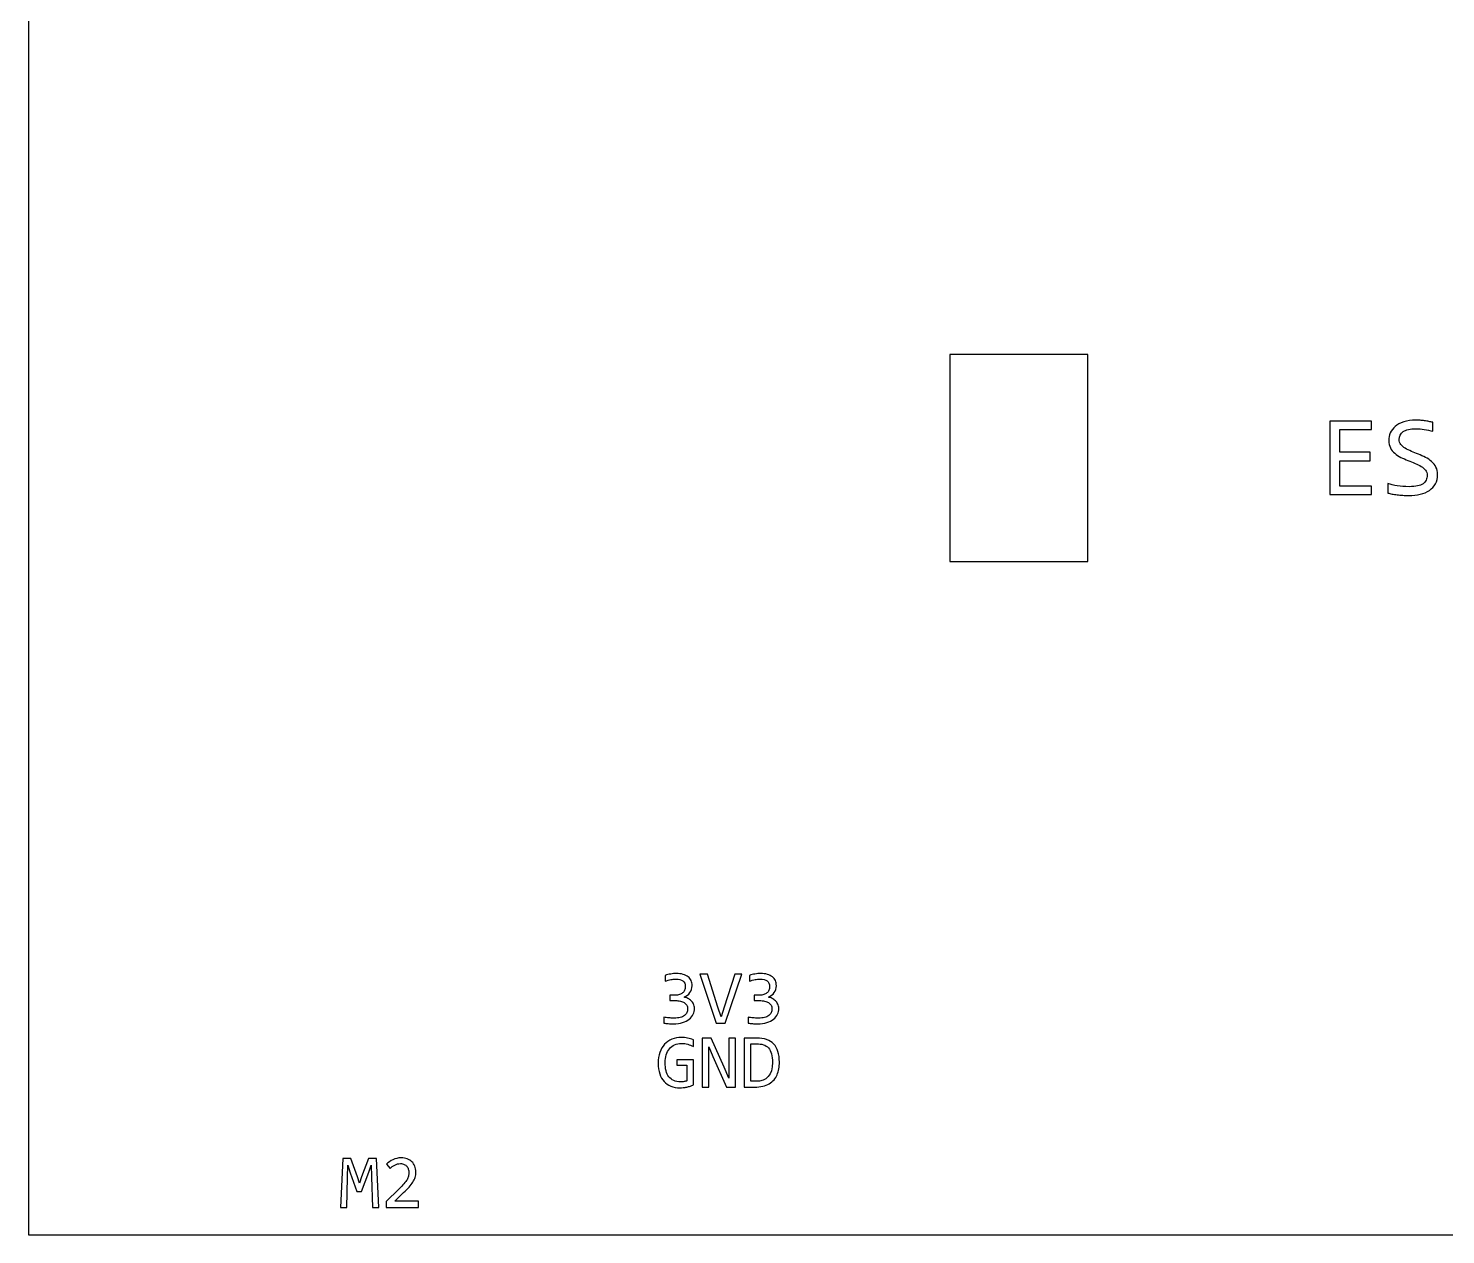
# Model space of a CAD drawing. Extents: x -3.55 to 1.83, y -0.93 to 2.57.
# Drawn here: x -2.931 to -0.876, y -0.925 to 0.823 of the extents above; entities that cross this region are included whole.
import ezdxf

# ---------------------------------------------------------------- set-up
doc = ezdxf.new("R2010")
doc.units = 0
doc.header["$MEASUREMENT"] = 0
doc.layers.add('LAYER_1', color=7, linetype='CONTINUOUS')

msp = doc.modelspace()

# ---------------------------------------------------------------- linework, layer by layer
at = {"layer": 'LAYER_1'}
for points in [[(-2.9308, -0.9252), (1.833, -0.9252), (1.833, 2.5716), (-2.9308, 2.5716), (-2.9308, -0.9252)], [(-1.5948, 0.0507), (-1.3948, 0.0507), (-1.3948, 0.3507), (-1.5948, 0.3507), (-1.5948, 0.0507)]]:
    msp.add_lwpolyline(points, close=True, dxfattribs=at)
for points, knots in [([(-0.9835, 0.1475), (-0.9835, 0.1475), (-1.044, 0.1475), (-1.044, 0.1475), (-1.044, 0.1475), (-1.044, 0.2539), (-1.044, 0.2539), (-1.044, 0.2539), (-0.9835, 0.2539), (-0.9835, 0.2539), (-0.9835, 0.2539), (-0.9835, 0.2417), (-0.9835, 0.2417), (-0.9835, 0.2417), (-1.0295, 0.2417), (-1.0295, 0.2417), (-1.0295, 0.2417), (-1.0295, 0.2087), (-1.0295, 0.2087), (-1.0295, 0.2087), (-0.9853, 0.2087), (-0.9853, 0.2087), (-0.9853, 0.2087), (-0.9853, 0.1965), (-0.9853, 0.1965), (-0.9853, 0.1965), (-1.0295, 0.1965), (-1.0295, 0.1965), (-1.0295, 0.1965), (-1.0295, 0.1599), (-1.0295, 0.1599), (-1.0295, 0.1599), (-0.9835, 0.1599), (-0.9835, 0.1599), (-0.9835, 0.1599), (-0.9835, 0.1475), (-0.9835, 0.1475)], [0, 0, 0, 0, 0.083333, 0.083333, 0.083333, 0.166667, 0.166667, 0.166667, 0.25, 0.25, 0.25, 0.333333, 0.333333, 0.333333, 0.416667, 0.416667, 0.416667, 0.5, 0.5, 0.5, 0.583333, 0.583333, 0.583333, 0.666667, 0.666667, 0.666667, 0.75, 0.75, 0.75, 0.833333, 0.833333, 0.833333, 0.916667, 0.916667, 0.916667, 1, 1, 1, 1]), ([(-0.8875, 0.1763), (-0.8875, 0.1713), (-0.8886, 0.1668), (-0.8906, 0.1631), (-0.8927, 0.1593), (-0.8956, 0.1561), (-0.8993, 0.1536), (-0.903, 0.151), (-0.9074, 0.1491), (-0.9126, 0.1479), (-0.9178, 0.1466), (-0.9235, 0.146), (-0.9297, 0.146), (-0.9326, 0.146), (-0.9354, 0.1461), (-0.9381, 0.1464), (-0.941, 0.1466), (-0.9436, 0.1468), (-0.9462, 0.1472), (-0.9488, 0.1475), (-0.9512, 0.1479), (-0.9535, 0.1483), (-0.9558, 0.1488), (-0.9579, 0.1492), (-0.9597, 0.1497), (-0.9597, 0.1497), (-0.9597, 0.1637), (-0.9597, 0.1637), (-0.9556, 0.1622), (-0.9511, 0.161), (-0.946, 0.1601), (-0.9409, 0.1593), (-0.9351, 0.1589), (-0.9287, 0.1589), (-0.924, 0.1589), (-0.92, 0.1592), (-0.9168, 0.16), (-0.9135, 0.1607), (-0.9108, 0.1618), (-0.9087, 0.1632), (-0.9066, 0.1646), (-0.9051, 0.1664), (-0.9041, 0.1685), (-0.9032, 0.1705), (-0.9027, 0.1729), (-0.9027, 0.1755), (-0.9027, 0.1784), (-0.9035, 0.1808), (-0.9051, 0.1829), (-0.9067, 0.1849), (-0.9088, 0.1867), (-0.9114, 0.1883), (-0.914, 0.1899), (-0.917, 0.1914), (-0.9203, 0.1927), (-0.9236, 0.1941), (-0.9271, 0.1954), (-0.9305, 0.1968), (-0.934, 0.1983), (-0.9374, 0.1998), (-0.9408, 0.2014), (-0.9441, 0.2031), (-0.9471, 0.205), (-0.9496, 0.2073), (-0.9523, 0.2096), (-0.9544, 0.2122), (-0.956, 0.2152), (-0.9576, 0.2183), (-0.9584, 0.2219), (-0.9584, 0.2261), (-0.9584, 0.2297), (-0.9576, 0.2333), (-0.9561, 0.2368), (-0.9546, 0.2403), (-0.9522, 0.2435), (-0.949, 0.2462), (-0.9458, 0.249), (-0.9417, 0.2512), (-0.9367, 0.2528), (-0.9316, 0.2545), (-0.9257, 0.2554), (-0.9187, 0.2554), (-0.9169, 0.2554), (-0.915, 0.2553), (-0.9129, 0.2551), (-0.9108, 0.255), (-0.9087, 0.2547), (-0.9065, 0.2544), (-0.9044, 0.2541), (-0.9023, 0.2538), (-0.9002, 0.2534), (-0.8981, 0.253), (-0.8961, 0.2526), (-0.8944, 0.2522), (-0.8944, 0.2522), (-0.8944, 0.2392), (-0.8944, 0.2392), (-0.8985, 0.2404), (-0.9027, 0.2413), (-0.9069, 0.2419), (-0.9111, 0.2426), (-0.9151, 0.2429), (-0.919, 0.2429), (-0.9273, 0.2429), (-0.9334, 0.2415), (-0.9373, 0.2387), (-0.9413, 0.2359), (-0.9432, 0.2322), (-0.9432, 0.2275), (-0.9432, 0.2246), (-0.9424, 0.2222), (-0.9408, 0.2201), (-0.9392, 0.2181), (-0.9371, 0.2162), (-0.9345, 0.2146), (-0.9319, 0.213), (-0.9289, 0.2115), (-0.9256, 0.2101), (-0.9223, 0.2088), (-0.9188, 0.2075), (-0.9154, 0.206), (-0.9119, 0.2046), (-0.9085, 0.2031), (-0.9051, 0.2014), (-0.9018, 0.1997), (-0.8988, 0.1977), (-0.8962, 0.1954), (-0.8936, 0.1931), (-0.8915, 0.1904), (-0.8899, 0.1873), (-0.8883, 0.1842), (-0.8875, 0.1806), (-0.8875, 0.1763)], [0, 0, 0, 0, 0.022727, 0.022727, 0.022727, 0.045455, 0.045455, 0.045455, 0.068182, 0.068182, 0.068182, 0.090909, 0.090909, 0.090909, 0.113636, 0.113636, 0.113636, 0.136364, 0.136364, 0.136364, 0.159091, 0.159091, 0.159091, 0.181818, 0.181818, 0.181818, 0.204545, 0.204545, 0.204545, 0.227273, 0.227273, 0.227273, 0.25, 0.25, 0.25, 0.272727, 0.272727, 0.272727, 0.295455, 0.295455, 0.295455, 0.318182, 0.318182, 0.318182, 0.340909, 0.340909, 0.340909, 0.363636, 0.363636, 0.363636, 0.386364, 0.386364, 0.386364, 0.409091, 0.409091, 0.409091, 0.431818, 0.431818, 0.431818, 0.454545, 0.454545, 0.454545, 0.477273, 0.477273, 0.477273, 0.5, 0.5, 0.5, 0.522727, 0.522727, 0.522727, 0.545455, 0.545455, 0.545455, 0.568182, 0.568182, 0.568182, 0.590909, 0.590909, 0.590909, 0.613636, 0.613636, 0.613636, 0.636364, 0.636364, 0.636364, 0.659091, 0.659091, 0.659091, 0.681818, 0.681818, 0.681818, 0.704545, 0.704545, 0.704545, 0.727273, 0.727273, 0.727273, 0.75, 0.75, 0.75, 0.772727, 0.772727, 0.772727, 0.795455, 0.795455, 0.795455, 0.818182, 0.818182, 0.818182, 0.840909, 0.840909, 0.840909, 0.863636, 0.863636, 0.863636, 0.886364, 0.886364, 0.886364, 0.909091, 0.909091, 0.909091, 0.931818, 0.931818, 0.931818, 0.954545, 0.954545, 0.954545, 0.977273, 0.977273, 0.977273, 1, 1, 1, 1]), ([(-1.965, -0.597), (-1.965, -0.6001), (-1.9656, -0.6031), (-1.9669, -0.6058), (-1.9682, -0.6085), (-1.9701, -0.6109), (-1.9726, -0.613), (-1.9751, -0.615), (-1.9783, -0.6166), (-1.9822, -0.6178), (-1.986, -0.619), (-1.9904, -0.6196), (-1.9956, -0.6196), (-1.9984, -0.6196), (-2.0009, -0.6195), (-2.0032, -0.6193), (-2.0054, -0.6191), (-2.0075, -0.6189), (-2.0094, -0.6186), (-2.0094, -0.6186), (-2.0094, -0.6101), (-2.0094, -0.6101), (-2.0072, -0.6105), (-2.0048, -0.6108), (-2.0023, -0.611), (-1.9999, -0.6112), (-1.9973, -0.6114), (-1.9947, -0.6114), (-1.9912, -0.6114), (-1.9881, -0.611), (-1.9856, -0.6104), (-1.9831, -0.6098), (-1.981, -0.6089), (-1.9794, -0.6077), (-1.9779, -0.6065), (-1.9767, -0.605), (-1.976, -0.6033), (-1.9753, -0.6016), (-1.9749, -0.5997), (-1.9749, -0.5976), (-1.9749, -0.5956), (-1.9753, -0.5939), (-1.9762, -0.5925), (-1.9771, -0.591), (-1.9783, -0.5898), (-1.9799, -0.5888), (-1.9814, -0.5879), (-1.9833, -0.5871), (-1.9855, -0.5866), (-1.9877, -0.5861), (-1.9901, -0.5859), (-1.9927, -0.5859), (-1.9927, -0.5859), (-2.0008, -0.5859), (-2.0008, -0.5859), (-2.0008, -0.5859), (-2.0008, -0.5781), (-2.0008, -0.5781), (-2.0008, -0.5781), (-1.9926, -0.5781), (-1.9926, -0.5781), (-1.9904, -0.5781), (-1.9885, -0.5779), (-1.9867, -0.5773), (-1.985, -0.5767), (-1.9835, -0.5759), (-1.9822, -0.5749), (-1.981, -0.5738), (-1.98, -0.5725), (-1.9793, -0.571), (-1.9787, -0.5695), (-1.9783, -0.5677), (-1.9783, -0.5658), (-1.9783, -0.562), (-1.9795, -0.5592), (-1.9818, -0.5575), (-1.9841, -0.5558), (-1.9875, -0.5549), (-1.992, -0.5549), (-1.9944, -0.5549), (-1.9969, -0.5551), (-1.9994, -0.5556), (-2.0019, -0.5561), (-2.0047, -0.5568), (-2.0076, -0.5577), (-2.0076, -0.5577), (-2.0076, -0.5495), (-2.0076, -0.5495), (-2.0063, -0.549), (-2.005, -0.5486), (-2.0036, -0.5483), (-2.0022, -0.5479), (-2.0008, -0.5476), (-1.9994, -0.5474), (-1.9981, -0.5472), (-1.9967, -0.547), (-1.9953, -0.5469), (-1.9939, -0.5467), (-1.9926, -0.5467), (-1.9913, -0.5467), (-1.9876, -0.5467), (-1.9843, -0.5471), (-1.9814, -0.5479), (-1.9786, -0.5487), (-1.9762, -0.5499), (-1.9742, -0.5514), (-1.9723, -0.5529), (-1.9709, -0.5548), (-1.9699, -0.5569), (-1.9689, -0.5591), (-1.9684, -0.5615), (-1.9684, -0.5643), (-1.9684, -0.5683), (-1.9695, -0.5717), (-1.9716, -0.5744), (-1.9737, -0.5772), (-1.9765, -0.5794), (-1.9801, -0.581), (-1.9783, -0.5813), (-1.9764, -0.5819), (-1.9747, -0.5827), (-1.9729, -0.5836), (-1.9712, -0.5847), (-1.9698, -0.5861), (-1.9684, -0.5874), (-1.9672, -0.5891), (-1.9663, -0.5909), (-1.9654, -0.5927), (-1.965, -0.5948), (-1.965, -0.597)], [0, 0, 0, 0, 0.023256, 0.023256, 0.023256, 0.046512, 0.046512, 0.046512, 0.069767, 0.069767, 0.069767, 0.093023, 0.093023, 0.093023, 0.116279, 0.116279, 0.116279, 0.139535, 0.139535, 0.139535, 0.162791, 0.162791, 0.162791, 0.186047, 0.186047, 0.186047, 0.209302, 0.209302, 0.209302, 0.232558, 0.232558, 0.232558, 0.255814, 0.255814, 0.255814, 0.27907, 0.27907, 0.27907, 0.302326, 0.302326, 0.302326, 0.325581, 0.325581, 0.325581, 0.348837, 0.348837, 0.348837, 0.372093, 0.372093, 0.372093, 0.395349, 0.395349, 0.395349, 0.418605, 0.418605, 0.418605, 0.44186, 0.44186, 0.44186, 0.465116, 0.465116, 0.465116, 0.488372, 0.488372, 0.488372, 0.511628, 0.511628, 0.511628, 0.534884, 0.534884, 0.534884, 0.55814, 0.55814, 0.55814, 0.581395, 0.581395, 0.581395, 0.604651, 0.604651, 0.604651, 0.627907, 0.627907, 0.627907, 0.651163, 0.651163, 0.651163, 0.674419, 0.674419, 0.674419, 0.697674, 0.697674, 0.697674, 0.72093, 0.72093, 0.72093, 0.744186, 0.744186, 0.744186, 0.767442, 0.767442, 0.767442, 0.790698, 0.790698, 0.790698, 0.813953, 0.813953, 0.813953, 0.837209, 0.837209, 0.837209, 0.860465, 0.860465, 0.860465, 0.883721, 0.883721, 0.883721, 0.906977, 0.906977, 0.906977, 0.930233, 0.930233, 0.930233, 0.953488, 0.953488, 0.953488, 0.976744, 0.976744, 0.976744, 1, 1, 1, 1]), ([(-1.8964, -0.5477), (-1.8964, -0.5477), (-1.9205, -0.6186), (-1.9205, -0.6186), (-1.9205, -0.6186), (-1.9335, -0.6186), (-1.9335, -0.6186), (-1.9335, -0.6186), (-1.9571, -0.5477), (-1.9571, -0.5477), (-1.9571, -0.5477), (-1.9462, -0.5477), (-1.9462, -0.5477), (-1.9462, -0.5477), (-1.9309, -0.5955), (-1.9309, -0.5955), (-1.9309, -0.5955), (-1.9265, -0.6095), (-1.9265, -0.6095), (-1.9265, -0.6095), (-1.9221, -0.5955), (-1.9221, -0.5955), (-1.9221, -0.5955), (-1.9067, -0.5477), (-1.9067, -0.5477), (-1.9067, -0.5477), (-1.8964, -0.5477), (-1.8964, -0.5477)], [0, 0, 0, 0, 0.111111, 0.111111, 0.111111, 0.222222, 0.222222, 0.222222, 0.333333, 0.333333, 0.333333, 0.444444, 0.444444, 0.444444, 0.555556, 0.555556, 0.555556, 0.666667, 0.666667, 0.666667, 0.777778, 0.777778, 0.777778, 0.888889, 0.888889, 0.888889, 1, 1, 1, 1]), ([(-1.8428, -0.597), (-1.8428, -0.6001), (-1.8435, -0.6031), (-1.8447, -0.6058), (-1.846, -0.6085), (-1.8479, -0.6109), (-1.8504, -0.613), (-1.853, -0.615), (-1.8561, -0.6166), (-1.86, -0.6178), (-1.8638, -0.619), (-1.8683, -0.6196), (-1.8734, -0.6196), (-1.8762, -0.6196), (-1.8787, -0.6195), (-1.881, -0.6193), (-1.8832, -0.6191), (-1.8853, -0.6189), (-1.8873, -0.6186), (-1.8873, -0.6186), (-1.8873, -0.6101), (-1.8873, -0.6101), (-1.885, -0.6105), (-1.8827, -0.6108), (-1.8802, -0.611), (-1.8777, -0.6112), (-1.8751, -0.6114), (-1.8725, -0.6114), (-1.869, -0.6114), (-1.8659, -0.611), (-1.8634, -0.6104), (-1.8609, -0.6098), (-1.8589, -0.6089), (-1.8573, -0.6077), (-1.8557, -0.6065), (-1.8545, -0.605), (-1.8538, -0.6033), (-1.8531, -0.6016), (-1.8527, -0.5997), (-1.8527, -0.5976), (-1.8527, -0.5956), (-1.8531, -0.5939), (-1.854, -0.5925), (-1.8549, -0.591), (-1.8561, -0.5898), (-1.8577, -0.5888), (-1.8593, -0.5879), (-1.8611, -0.5871), (-1.8633, -0.5866), (-1.8655, -0.5861), (-1.8679, -0.5859), (-1.8705, -0.5859), (-1.8705, -0.5859), (-1.8786, -0.5859), (-1.8786, -0.5859), (-1.8786, -0.5859), (-1.8786, -0.5781), (-1.8786, -0.5781), (-1.8786, -0.5781), (-1.8704, -0.5781), (-1.8704, -0.5781), (-1.8683, -0.5781), (-1.8663, -0.5779), (-1.8645, -0.5773), (-1.8628, -0.5767), (-1.8613, -0.5759), (-1.86, -0.5749), (-1.8588, -0.5738), (-1.8578, -0.5725), (-1.8572, -0.571), (-1.8565, -0.5695), (-1.8562, -0.5677), (-1.8562, -0.5658), (-1.8562, -0.562), (-1.8573, -0.5592), (-1.8596, -0.5575), (-1.862, -0.5558), (-1.8654, -0.5549), (-1.8698, -0.5549), (-1.8722, -0.5549), (-1.8747, -0.5551), (-1.8772, -0.5556), (-1.8798, -0.5561), (-1.8825, -0.5568), (-1.8854, -0.5577), (-1.8854, -0.5577), (-1.8854, -0.5495), (-1.8854, -0.5495), (-1.8842, -0.549), (-1.8828, -0.5486), (-1.8815, -0.5483), (-1.88, -0.5479), (-1.8787, -0.5476), (-1.8773, -0.5474), (-1.8759, -0.5472), (-1.8745, -0.547), (-1.8731, -0.5469), (-1.8718, -0.5467), (-1.8704, -0.5467), (-1.8692, -0.5467), (-1.8654, -0.5467), (-1.8621, -0.5471), (-1.8592, -0.5479), (-1.8564, -0.5487), (-1.854, -0.5499), (-1.8521, -0.5514), (-1.8502, -0.5529), (-1.8487, -0.5548), (-1.8477, -0.5569), (-1.8468, -0.5591), (-1.8463, -0.5615), (-1.8463, -0.5643), (-1.8463, -0.5683), (-1.8473, -0.5717), (-1.8494, -0.5744), (-1.8515, -0.5772), (-1.8543, -0.5794), (-1.8579, -0.581), (-1.8561, -0.5813), (-1.8543, -0.5819), (-1.8525, -0.5827), (-1.8507, -0.5836), (-1.8491, -0.5847), (-1.8476, -0.5861), (-1.8462, -0.5874), (-1.845, -0.5891), (-1.8442, -0.5909), (-1.8433, -0.5927), (-1.8428, -0.5948), (-1.8428, -0.597)], [0, 0, 0, 0, 0.023256, 0.023256, 0.023256, 0.046512, 0.046512, 0.046512, 0.069767, 0.069767, 0.069767, 0.093023, 0.093023, 0.093023, 0.116279, 0.116279, 0.116279, 0.139535, 0.139535, 0.139535, 0.162791, 0.162791, 0.162791, 0.186047, 0.186047, 0.186047, 0.209302, 0.209302, 0.209302, 0.232558, 0.232558, 0.232558, 0.255814, 0.255814, 0.255814, 0.27907, 0.27907, 0.27907, 0.302326, 0.302326, 0.302326, 0.325581, 0.325581, 0.325581, 0.348837, 0.348837, 0.348837, 0.372093, 0.372093, 0.372093, 0.395349, 0.395349, 0.395349, 0.418605, 0.418605, 0.418605, 0.44186, 0.44186, 0.44186, 0.465116, 0.465116, 0.465116, 0.488372, 0.488372, 0.488372, 0.511628, 0.511628, 0.511628, 0.534884, 0.534884, 0.534884, 0.55814, 0.55814, 0.55814, 0.581395, 0.581395, 0.581395, 0.604651, 0.604651, 0.604651, 0.627907, 0.627907, 0.627907, 0.651163, 0.651163, 0.651163, 0.674419, 0.674419, 0.674419, 0.697674, 0.697674, 0.697674, 0.72093, 0.72093, 0.72093, 0.744186, 0.744186, 0.744186, 0.767442, 0.767442, 0.767442, 0.790698, 0.790698, 0.790698, 0.813953, 0.813953, 0.813953, 0.837209, 0.837209, 0.837209, 0.860465, 0.860465, 0.860465, 0.883721, 0.883721, 0.883721, 0.906977, 0.906977, 0.906977, 0.930233, 0.930233, 0.930233, 0.953488, 0.953488, 0.953488, 0.976744, 0.976744, 0.976744, 1, 1, 1, 1]), ([(-1.9666, -0.6525), (-1.9693, -0.6511), (-1.972, -0.65), (-1.9748, -0.6492), (-1.9776, -0.6484), (-1.9806, -0.6481), (-1.9839, -0.6481), (-1.9876, -0.6481), (-1.991, -0.6487), (-1.9939, -0.6501), (-1.9969, -0.6514), (-1.9993, -0.6533), (-2.0013, -0.6557), (-2.0033, -0.6582), (-2.0049, -0.6611), (-2.0059, -0.6646), (-2.007, -0.668), (-2.0075, -0.6718), (-2.0075, -0.6759), (-2.0075, -0.6803), (-2.0071, -0.6842), (-2.0062, -0.6876), (-2.0054, -0.691), (-2.004, -0.694), (-2.0022, -0.6964), (-2.0003, -0.6987), (-1.998, -0.7006), (-1.9951, -0.7018), (-1.9922, -0.7031), (-1.9888, -0.7037), (-1.9848, -0.7037), (-1.9841, -0.7037), (-1.9833, -0.7037), (-1.9825, -0.7036), (-1.9817, -0.7035), (-1.9809, -0.7034), (-1.9801, -0.7033), (-1.9794, -0.7032), (-1.9786, -0.703), (-1.9779, -0.7029), (-1.9771, -0.7027), (-1.9764, -0.7025), (-1.9759, -0.7023), (-1.9759, -0.7023), (-1.9759, -0.6797), (-1.9759, -0.6797), (-1.9759, -0.6797), (-1.9904, -0.6797), (-1.9904, -0.6797), (-1.9904, -0.6797), (-1.9904, -0.6717), (-1.9904, -0.6717), (-1.9904, -0.6717), (-1.9663, -0.6717), (-1.9663, -0.6717), (-1.9663, -0.6717), (-1.9663, -0.708), (-1.9663, -0.708), (-1.9678, -0.7087), (-1.9694, -0.7093), (-1.971, -0.7098), (-1.9726, -0.7104), (-1.9743, -0.7108), (-1.9761, -0.7112), (-1.9778, -0.7116), (-1.9795, -0.7118), (-1.9812, -0.712), (-1.9829, -0.7122), (-1.9845, -0.7123), (-1.9861, -0.7123), (-1.991, -0.7123), (-1.9953, -0.7115), (-1.9992, -0.71), (-2.0031, -0.7085), (-2.0064, -0.7062), (-2.0091, -0.7032), (-2.0119, -0.7003), (-2.014, -0.6965), (-2.0154, -0.6921), (-2.0169, -0.6876), (-2.0176, -0.6825), (-2.0176, -0.6766), (-2.0176, -0.6708), (-2.0168, -0.6656), (-2.0152, -0.661), (-2.0136, -0.6564), (-2.0113, -0.6524), (-2.0083, -0.6492), (-2.0054, -0.646), (-2.0019, -0.6436), (-1.9977, -0.6419), (-1.9936, -0.6402), (-1.989, -0.6394), (-1.984, -0.6394), (-1.9808, -0.6394), (-1.9778, -0.6397), (-1.9749, -0.6402), (-1.972, -0.6408), (-1.9693, -0.6417), (-1.9666, -0.6429), (-1.9666, -0.6429), (-1.9666, -0.6525), (-1.9666, -0.6525)], [0, 0, 0, 0, 0.029412, 0.029412, 0.029412, 0.058824, 0.058824, 0.058824, 0.088235, 0.088235, 0.088235, 0.117647, 0.117647, 0.117647, 0.147059, 0.147059, 0.147059, 0.176471, 0.176471, 0.176471, 0.205882, 0.205882, 0.205882, 0.235294, 0.235294, 0.235294, 0.264706, 0.264706, 0.264706, 0.294118, 0.294118, 0.294118, 0.323529, 0.323529, 0.323529, 0.352941, 0.352941, 0.352941, 0.382353, 0.382353, 0.382353, 0.411765, 0.411765, 0.411765, 0.441176, 0.441176, 0.441176, 0.470588, 0.470588, 0.470588, 0.5, 0.5, 0.5, 0.529412, 0.529412, 0.529412, 0.558824, 0.558824, 0.558824, 0.588235, 0.588235, 0.588235, 0.617647, 0.617647, 0.617647, 0.647059, 0.647059, 0.647059, 0.676471, 0.676471, 0.676471, 0.705882, 0.705882, 0.705882, 0.735294, 0.735294, 0.735294, 0.764706, 0.764706, 0.764706, 0.794118, 0.794118, 0.794118, 0.823529, 0.823529, 0.823529, 0.852941, 0.852941, 0.852941, 0.882353, 0.882353, 0.882353, 0.911765, 0.911765, 0.911765, 0.941176, 0.941176, 0.941176, 0.970588, 0.970588, 0.970588, 1, 1, 1, 1]), ([(-1.9054, -0.7113), (-1.9054, -0.7113), (-1.9185, -0.7113), (-1.9185, -0.7113), (-1.9185, -0.7113), (-1.9383, -0.6671), (-1.9383, -0.6671), (-1.9383, -0.6671), (-1.944, -0.6528), (-1.944, -0.6528), (-1.944, -0.6528), (-1.944, -0.6886), (-1.944, -0.6886), (-1.944, -0.6886), (-1.944, -0.7113), (-1.944, -0.7113), (-1.944, -0.7113), (-1.9537, -0.7113), (-1.9537, -0.7113), (-1.9537, -0.7113), (-1.9537, -0.6404), (-1.9537, -0.6404), (-1.9537, -0.6404), (-1.9407, -0.6404), (-1.9407, -0.6404), (-1.9407, -0.6404), (-1.9219, -0.6823), (-1.9219, -0.6823), (-1.9219, -0.6823), (-1.9151, -0.6985), (-1.9151, -0.6985), (-1.9151, -0.6985), (-1.9151, -0.6605), (-1.9151, -0.6605), (-1.9151, -0.6605), (-1.9151, -0.6404), (-1.9151, -0.6404), (-1.9151, -0.6404), (-1.9054, -0.6404), (-1.9054, -0.6404), (-1.9054, -0.6404), (-1.9054, -0.7113), (-1.9054, -0.7113)], [0, 0, 0, 0, 0.071429, 0.071429, 0.071429, 0.142857, 0.142857, 0.142857, 0.214286, 0.214286, 0.214286, 0.285714, 0.285714, 0.285714, 0.357143, 0.357143, 0.357143, 0.428571, 0.428571, 0.428571, 0.5, 0.5, 0.5, 0.571429, 0.571429, 0.571429, 0.642857, 0.642857, 0.642857, 0.714286, 0.714286, 0.714286, 0.785714, 0.785714, 0.785714, 0.857143, 0.857143, 0.857143, 0.928571, 0.928571, 0.928571, 1, 1, 1, 1]), ([(-1.8419, -0.6751), (-1.8419, -0.6784), (-1.8422, -0.6817), (-1.8427, -0.6848), (-1.8432, -0.6879), (-1.8441, -0.6908), (-1.8452, -0.6935), (-1.8464, -0.6962), (-1.8479, -0.6986), (-1.8497, -0.7008), (-1.8516, -0.703), (-1.8538, -0.7048), (-1.8565, -0.7064), (-1.8592, -0.7079), (-1.8623, -0.7092), (-1.8658, -0.71), (-1.8694, -0.7109), (-1.8734, -0.7113), (-1.8779, -0.7113), (-1.8779, -0.7113), (-1.8931, -0.7113), (-1.8931, -0.7113), (-1.8931, -0.7113), (-1.8931, -0.6404), (-1.8931, -0.6404), (-1.8931, -0.6404), (-1.8749, -0.6404), (-1.8749, -0.6404), (-1.8638, -0.6404), (-1.8555, -0.6432), (-1.8501, -0.6489), (-1.8446, -0.6546), (-1.8419, -0.6633), (-1.8419, -0.6751)], [0, 0, 0, 0, 0.090909, 0.090909, 0.090909, 0.181818, 0.181818, 0.181818, 0.272727, 0.272727, 0.272727, 0.363636, 0.363636, 0.363636, 0.454545, 0.454545, 0.454545, 0.545455, 0.545455, 0.545455, 0.636364, 0.636364, 0.636364, 0.727273, 0.727273, 0.727273, 0.818182, 0.818182, 0.818182, 0.909091, 0.909091, 0.909091, 1, 1, 1, 1]), ([(-1.852, -0.6757), (-1.852, -0.6707), (-1.8525, -0.6665), (-1.8534, -0.663), (-1.8544, -0.6595), (-1.8558, -0.6567), (-1.8577, -0.6546), (-1.8597, -0.6524), (-1.8621, -0.6509), (-1.8649, -0.6499), (-1.8678, -0.649), (-1.8712, -0.6485), (-1.8752, -0.6485), (-1.8752, -0.6485), (-1.8835, -0.6485), (-1.8835, -0.6485), (-1.8835, -0.6485), (-1.8835, -0.7029), (-1.8835, -0.7029), (-1.8835, -0.7029), (-1.8762, -0.7029), (-1.8762, -0.7029), (-1.8601, -0.7029), (-1.852, -0.6939), (-1.852, -0.6757)], [0, 0, 0, 0, 0.125, 0.125, 0.125, 0.25, 0.25, 0.25, 0.375, 0.375, 0.375, 0.5, 0.5, 0.5, 0.625, 0.625, 0.625, 0.75, 0.75, 0.75, 0.875, 0.875, 0.875, 1, 1, 1, 1]), ([(-2.4225, -0.8858), (-2.4225, -0.8858), (-2.4319, -0.8858), (-2.4319, -0.8858), (-2.4319, -0.8858), (-2.4334, -0.8415), (-2.4334, -0.8415), (-2.4334, -0.8415), (-2.434, -0.8246), (-2.434, -0.8246), (-2.434, -0.8246), (-2.4373, -0.8344), (-2.4373, -0.8344), (-2.4373, -0.8344), (-2.4477, -0.8627), (-2.4477, -0.8627), (-2.4477, -0.8627), (-2.4544, -0.8627), (-2.4544, -0.8627), (-2.4544, -0.8627), (-2.4643, -0.8355), (-2.4643, -0.8355), (-2.4643, -0.8355), (-2.4676, -0.8246), (-2.4676, -0.8246), (-2.4676, -0.8246), (-2.4679, -0.8422), (-2.4679, -0.8422), (-2.4679, -0.8422), (-2.4691, -0.8858), (-2.4691, -0.8858), (-2.4691, -0.8858), (-2.4782, -0.8858), (-2.4782, -0.8858), (-2.4782, -0.8858), (-2.4747, -0.8149), (-2.4747, -0.8149), (-2.4747, -0.8149), (-2.4633, -0.8149), (-2.4633, -0.8149), (-2.4633, -0.8149), (-2.4538, -0.8416), (-2.4538, -0.8416), (-2.4538, -0.8416), (-2.4507, -0.8507), (-2.4507, -0.8507), (-2.4507, -0.8507), (-2.4477, -0.8416), (-2.4477, -0.8416), (-2.4477, -0.8416), (-2.4377, -0.8149), (-2.4377, -0.8149), (-2.4377, -0.8149), (-2.4259, -0.8149), (-2.4259, -0.8149), (-2.4259, -0.8149), (-2.4225, -0.8858), (-2.4225, -0.8858)], [0, 0, 0, 0, 0.052632, 0.052632, 0.052632, 0.105263, 0.105263, 0.105263, 0.157895, 0.157895, 0.157895, 0.210526, 0.210526, 0.210526, 0.263158, 0.263158, 0.263158, 0.315789, 0.315789, 0.315789, 0.368421, 0.368421, 0.368421, 0.421053, 0.421053, 0.421053, 0.473684, 0.473684, 0.473684, 0.526316, 0.526316, 0.526316, 0.578947, 0.578947, 0.578947, 0.631579, 0.631579, 0.631579, 0.684211, 0.684211, 0.684211, 0.736842, 0.736842, 0.736842, 0.789474, 0.789474, 0.789474, 0.842105, 0.842105, 0.842105, 0.894737, 0.894737, 0.894737, 0.947368, 0.947368, 0.947368, 1, 1, 1, 1]), ([(-2.3652, -0.8858), (-2.3652, -0.8858), (-2.4118, -0.8858), (-2.4118, -0.8858), (-2.4118, -0.8858), (-2.4118, -0.8773), (-2.4118, -0.8773), (-2.4118, -0.8773), (-2.3935, -0.8591), (-2.3935, -0.8591), (-2.3905, -0.8561), (-2.3881, -0.8536), (-2.3862, -0.8514), (-2.3843, -0.8492), (-2.3829, -0.8472), (-2.3818, -0.8455), (-2.3808, -0.8437), (-2.3801, -0.842), (-2.3797, -0.8404), (-2.3793, -0.8388), (-2.3792, -0.8371), (-2.3792, -0.8352), (-2.3792, -0.8335), (-2.3794, -0.8318), (-2.3799, -0.8303), (-2.3803, -0.8287), (-2.3811, -0.8273), (-2.382, -0.8261), (-2.383, -0.8249), (-2.3843, -0.824), (-2.3858, -0.8233), (-2.3874, -0.8226), (-2.3892, -0.8222), (-2.3914, -0.8222), (-2.3944, -0.8222), (-2.3972, -0.8229), (-2.3996, -0.8243), (-2.4021, -0.8256), (-2.4043, -0.8273), (-2.4064, -0.8295), (-2.4064, -0.8295), (-2.4116, -0.8232), (-2.4116, -0.8232), (-2.4089, -0.8204), (-2.4058, -0.8181), (-2.4023, -0.8165), (-2.3989, -0.8148), (-2.3948, -0.8139), (-2.3902, -0.8139), (-2.387, -0.8139), (-2.3841, -0.8144), (-2.3816, -0.8153), (-2.379, -0.8163), (-2.3767, -0.8176), (-2.3748, -0.8194), (-2.373, -0.8212), (-2.3715, -0.8233), (-2.3705, -0.8259), (-2.3694, -0.8285), (-2.3689, -0.8313), (-2.3689, -0.8346), (-2.3689, -0.8373), (-2.3693, -0.8398), (-2.37, -0.8421), (-2.3707, -0.8444), (-2.3718, -0.8467), (-2.3733, -0.849), (-2.3748, -0.8513), (-2.3766, -0.8537), (-2.3788, -0.8562), (-2.3811, -0.8586), (-2.3837, -0.8613), (-2.3867, -0.8643), (-2.3867, -0.8643), (-2.3996, -0.8768), (-2.3996, -0.8768), (-2.3996, -0.8768), (-2.3652, -0.8768), (-2.3652, -0.8768), (-2.3652, -0.8768), (-2.3652, -0.8858), (-2.3652, -0.8858)], [0, 0, 0, 0, 0.037037, 0.037037, 0.037037, 0.074074, 0.074074, 0.074074, 0.111111, 0.111111, 0.111111, 0.148148, 0.148148, 0.148148, 0.185185, 0.185185, 0.185185, 0.222222, 0.222222, 0.222222, 0.259259, 0.259259, 0.259259, 0.296296, 0.296296, 0.296296, 0.333333, 0.333333, 0.333333, 0.37037, 0.37037, 0.37037, 0.407407, 0.407407, 0.407407, 0.444444, 0.444444, 0.444444, 0.481481, 0.481481, 0.481481, 0.518519, 0.518519, 0.518519, 0.555556, 0.555556, 0.555556, 0.592593, 0.592593, 0.592593, 0.62963, 0.62963, 0.62963, 0.666667, 0.666667, 0.666667, 0.703704, 0.703704, 0.703704, 0.740741, 0.740741, 0.740741, 0.777778, 0.777778, 0.777778, 0.814815, 0.814815, 0.814815, 0.851852, 0.851852, 0.851852, 0.888889, 0.888889, 0.888889, 0.925926, 0.925926, 0.925926, 0.962963, 0.962963, 0.962963, 1, 1, 1, 1])]:
    msp.add_open_spline(points, degree=3, knots=knots, dxfattribs=at)

doc.saveas('drawing.dxf')
